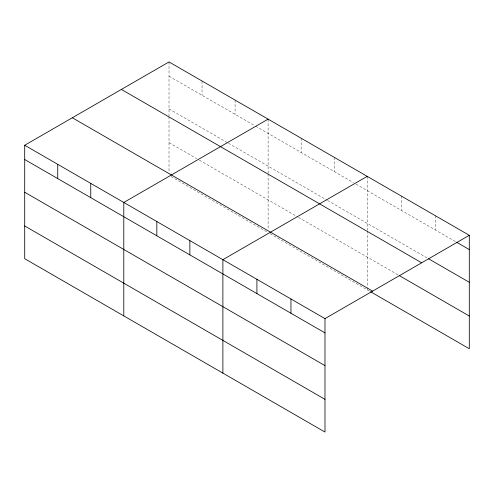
<?xml version="1.0" encoding="UTF-8"?>
<svg xmlns="http://www.w3.org/2000/svg" width="494" height="494" viewBox="0 0 494 494"><rect width="100%" height="100%" fill="white"/><g stroke="black" fill="none" stroke-linecap="round" stroke-linejoin="round"><path stroke-width="0.37" stroke-dasharray="2.47 1.85" d="M169.016 76.206L254.898 125.791M255.559 126.168L353.334 182.619M355.97 184.145L455.956 241.869M169.016 108.933L227.814 142.877M228.475 143.26L326.904 200.089M327.565 200.471L427.261 258.029M169.016 142.649L196.76 158.667M199.403 160.192L297.839 217.027M298.5 217.403L397.898 274.794M170.998 176.519L268.112 232.588M270.094 233.73L369.87 291.337M435.27 215.656L435.27 229.926M401.233 196.007L401.233 210.277M367.203 176.358L367.203 230.253M367.203 231.019L367.203 286.755M367.203 287.514L367.203 289.799M334.172 157.29L334.172 171.56M301.142 138.221L301.142 152.485M268.112 119.147L268.112 173.042M268.112 173.808L268.112 229.543M235.076 100.078L235.076 114.349M202.046 81.01L202.046 95.274M169.016 61.935L169.016 115.831M169.016 116.596L169.016 172.332"/><path stroke-width="0.74" d="M24.7 145.255L324.984 318.624L324.984 432.065L24.7 258.695L24.7 145.255L169.016 61.935L469.3 235.305L469.3 348.745L370.537 291.726M268.112 119.147L123.796 202.466L123.796 315.907M367.203 176.358L222.887 259.677L222.887 373.118M324.984 318.624L469.3 235.305M456.623 242.251L469.3 249.575M428.594 258.8L469.3 282.296M121.394 89.433L421.678 262.802M399.232 275.566L469.3 316.018M72.322 117.763L372.606 291.127M24.7 159.525L324.984 332.894M24.7 192.252L324.984 365.622M24.7 225.968L324.984 399.337M290.954 298.975L290.954 313.245M256.917 279.326L256.917 293.597M189.857 240.609L189.857 254.879M156.826 221.54L156.826 235.805M90.76 183.398L90.76 197.668M57.73 164.329L57.73 178.593"/></g></svg>
